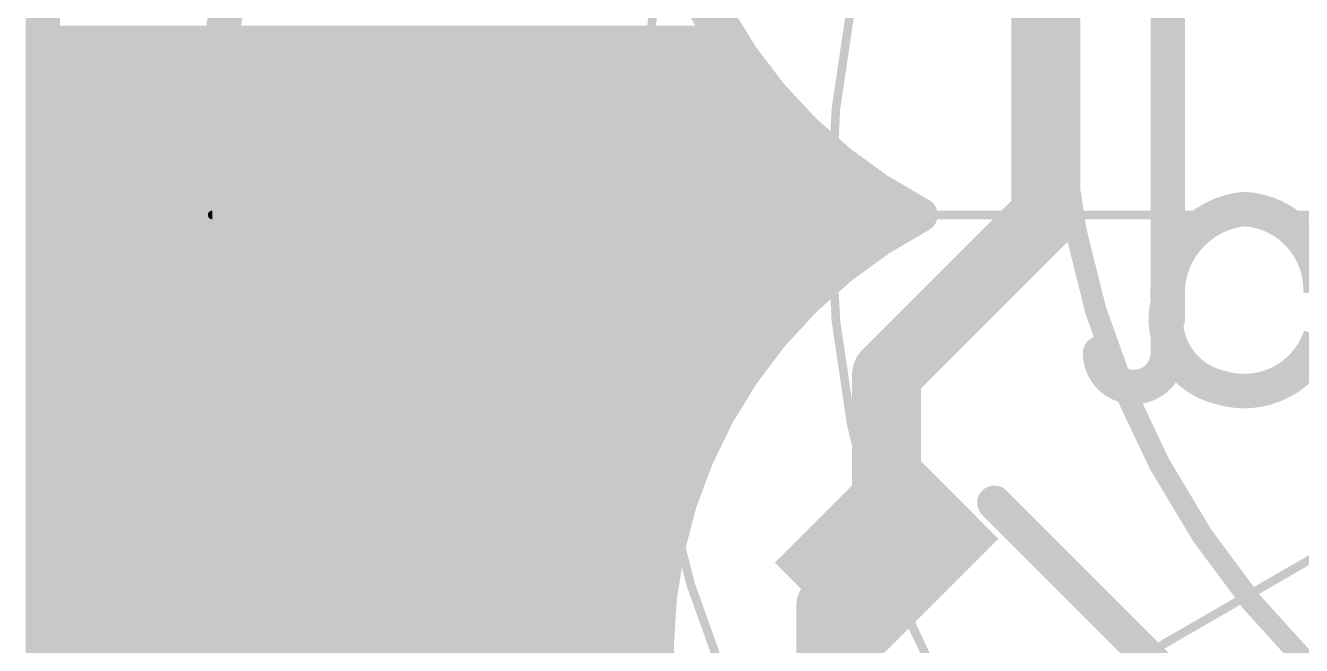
# Model space of a CAD drawing. Extents: x -119 to 11, y -11 to 11.
# Drawn here: x -11.1 to -3.57, y -2.54 to 1.12 of the extents above; entities that cross this region are included whole.
import ezdxf

# ---------------------------------------------------------------- set-up
doc = ezdxf.new("R2010")
doc.units = 0
for name, color, linetype in [('1', 12, 'CONTINUOUS'), ('16', 132, 'CONTINUOUS'), ('20', 53, 'CONTINUOUS'), ('21', 41, 'CONTINUOUS'), ('22', 40, 'CONTINUOUS'), ('29', 40, 'CONTINUOUS'), ('30', 253, 'CONTINUOUS'), ('31', 253, 'CONTINUOUS'), ('47', 4, 'CONTINUOUS'), ('51', 53, 'CONTINUOUS')]:
    doc.layers.add(name, color=color, linetype=linetype)

# ---------------------------------------------------------------- blocks, each defined once
blk = doc.blocks.new('RECT')
blk.add_solid([(-0.5, -0.5), (0.5, -0.5), (-0.5, 0.5), (0.5, 0.5)])

msp = doc.modelspace()

# ---------------------------------------------------------------- linework, layer by layer
at = {"layer": '1'}
for points, const_width in [([(-5.08, 0), (-5.08, 2.33)], 0.4064), ([(-6.0202, -0.9402), (-5.08, 0)], 0.4064), ([(-6.0202, -1.9808), (-6.0202, -0.9402)], 0.4064), ([(-7.1804, -1.3715), (-7.4986, -1.5461)], 0.2032), ([(-7.3199, -1.7758), (-7.1804, -1.3715)], 0.2032), ([(-7.2731, -1.4224), (-7.1979, -1.4224)], 0.2032), ([(-7.4986, -1.5461), (-7.7864, -1.7672)], 0.2032), ([(-7.6021, -1.6256), (-7.2681, -1.6256)], 0.2032), ([(-7.7864, -1.7672), (-8.0371, -2.0297)], 0.2032), ([(-7.8453, -1.8288), (-7.3301, -1.8288)], 0.2032), ([(-7.4005, -2.1957), (-7.3199, -1.7758)], 0.2032), ([(-6.35, -2.3107), (-6.0202, -1.9808)], 0.4064), ([(-8.0371, -2.0297), (-8.2446, -2.3275)], 0.2032), ([(-8.0387, -2.032), (-7.3691, -2.032)], 0.2032), ([(-7.4207, -2.6229), (-7.4005, -2.1957)], 0.2032), ([(-6.35, -3.81), (-6.35, -2.3107)], 0.4064), ([(-8.1803, -2.2352), (-7.4024, -2.2352)], 0.2032), ([(-8.2446, -2.3275), (-8.4042, -2.6534)], 0.2032), ([(-8.2989, -2.4384), (-7.412, -2.4384)], 0.2032), ([(-8.3984, -2.6416), (-7.4189, -2.6416)], 0.2032), ([(-7.3798, -3.0485), (-7.4207, -2.6229)], 0.2032)]:
    msp.add_lwpolyline(points, dxfattribs=dict(at, const_width=const_width))
for points, const_width in [([(-5.0082, -0.0718, 1), (-5.1518, 0.0718)], 0.2032), ([(-5.1816, 0, 1), (-4.9784, 0)], 0.2032), ([(-5.9186, -0.9402, 1), (-6.1218, -0.9402)], 0.2032), ([(-6.092, -0.8683, 1), (-5.9483, -1.012)], 0.2032), ([(-7.1324, -1.3881, 1), (-7.2284, -1.355)], 0.1016), ([(-7.156, -1.4161, 1), (-7.2048, -1.327)], 0.1016), ([(-7.2731, -1.3716, 1), (-7.2731, -1.4732)], 0.1016), ([(-7.1979, -1.4732, 1), (-7.1979, -1.3716)], 0.1016), ([(-7.523, -1.5015, 1), (-7.4742, -1.5906)], 0.1016), ([(-7.4677, -1.5863, 1), (-7.5296, -1.5058)], 0.1016), ([(-7.6021, -1.5748, 1), (-7.6021, -1.6764)], 0.1016), ([(-7.2681, -1.6764, 1), (-7.2681, -1.5748)], 0.1016), ([(-7.8453, -1.778, 1), (-7.8453, -1.8796)], 0.1016), ([(-7.8174, -1.7269, 1), (-7.7555, -1.8075)], 0.1016), ([(-7.7497, -1.8023, 1), (-7.8232, -1.7321)], 0.1016), ([(-7.3679, -1.7592, 1), (-7.2719, -1.7923)], 0.1016), ([(-7.27, -1.7853, 1), (-7.3698, -1.7662)], 0.1016), ([(-7.3301, -1.8796, 1), (-7.3301, -1.778)], 0.1016), ([(-5.9483, -2.0527, 1), (-6.092, -1.909)], 0.2032), ([(-6.1218, -1.9808, 1), (-5.9186, -1.9808)], 0.2032), ([(-8.0387, -1.9812, 1), (-8.0387, -2.0828)], 0.1016), ([(-8.0738, -1.9946, 1), (-8.0003, -2.0648)], 0.1016), ([(-7.9954, -2.0588, 1), (-8.0787, -2.0007)], 0.1016), ([(-7.3691, -2.0828, 1), (-7.3691, -1.9812)], 0.1016), ([(-7.3498, -2.1981, 1), (-7.4513, -2.1933)], 0.1016), ([(-6.2484, -2.3107, 1), (-6.4516, -2.3107)], 0.2032), ([(-8.1803, -2.1844, 1), (-8.1803, -2.286)], 0.1016), ([(-7.4504, -2.1861, 1), (-7.3507, -2.2053)], 0.1016), ([(-7.4024, -2.286, 1), (-7.4024, -2.1844)], 0.1016), ([(-6.4218, -2.2388, 1), (-6.2782, -2.3825)], 0.2032), ([(-8.2863, -2.2984, 1), (-8.2029, -2.3565)], 0.1016), ([(-8.199, -2.3498, 1), (-8.2902, -2.3051)], 0.1016), ([(-8.2989, -2.3876, 1), (-8.2989, -2.4892)], 0.1016), ([(-7.412, -2.4892, 1), (-7.412, -2.3876)], 0.1016), ([(-7.3701, -2.618, 1), (-7.4712, -2.6277)], 0.1016)]:
    msp.add_lwpolyline(points, format="xyb", dxfattribs=dict(at, const_width=const_width))
at = {"layer": '16', "const_width": 0.2032}
for points in [[(-7.4986, -1.5461), (-7.1804, -1.3715)], [(-7.1804, -1.3715), (-7.3199, -1.7758)], [(-7.2731, -1.4224), (-7.1979, -1.4224)], [(-7.7864, -1.7672), (-7.4986, -1.5461)], [(-7.6021, -1.6256), (-7.2681, -1.6256)], [(-8.0371, -2.0297), (-7.7864, -1.7672)], [(-7.8453, -1.8288), (-7.3301, -1.8288)], [(-7.3199, -1.7758), (-7.4005, -2.1957)], [(-8.2446, -2.3275), (-8.0371, -2.0297)], [(-8.0387, -2.032), (-7.3691, -2.032)], [(-7.4005, -2.1957), (-7.4207, -2.6229)], [(-8.1803, -2.2352), (-7.4024, -2.2352)], [(-8.4042, -2.6534), (-8.2446, -2.3275)], [(-8.2989, -2.4384), (-7.412, -2.4384)], [(-8.3984, -2.6416), (-7.4189, -2.6416)], [(-7.4207, -2.6229), (-7.3798, -3.0485)]]:
    msp.add_lwpolyline(points, dxfattribs=at)
at = {"layer": '16', "const_width": 0.1016}
for points in [[(-7.1324, -1.3881, 1), (-7.2284, -1.355)], [(-7.156, -1.4161, 1), (-7.2048, -1.327)], [(-7.2731, -1.3716, 1), (-7.2731, -1.4732)], [(-7.1979, -1.4732, 1), (-7.1979, -1.3716)], [(-7.523, -1.5015, 1), (-7.4742, -1.5906)], [(-7.4677, -1.5863, 1), (-7.5296, -1.5058)], [(-7.6021, -1.5748, 1), (-7.6021, -1.6764)], [(-7.2681, -1.6764, 1), (-7.2681, -1.5748)], [(-7.8453, -1.778, 1), (-7.8453, -1.8796)], [(-7.8174, -1.7269, 1), (-7.7555, -1.8075)], [(-7.7497, -1.8023, 1), (-7.8232, -1.7321)], [(-7.3679, -1.7592, 1), (-7.2719, -1.7923)], [(-7.27, -1.7853, 1), (-7.3698, -1.7662)], [(-7.3301, -1.8796, 1), (-7.3301, -1.778)], [(-8.0387, -1.9812, 1), (-8.0387, -2.0828)], [(-8.0738, -1.9946, 1), (-8.0003, -2.0648)], [(-7.9954, -2.0588, 1), (-8.0787, -2.0007)], [(-7.3691, -2.0828, 1), (-7.3691, -1.9812)], [(-7.3498, -2.1981, 1), (-7.4513, -2.1933)], [(-8.1803, -2.1844, 1), (-8.1803, -2.286)], [(-7.4504, -2.1861, 1), (-7.3507, -2.2053)], [(-7.4024, -2.286, 1), (-7.4024, -2.1844)], [(-8.2863, -2.2984, 1), (-8.2029, -2.3565)], [(-8.199, -2.3498, 1), (-8.2902, -2.3051)], [(-8.2989, -2.3876, 1), (-8.2989, -2.4892)], [(-7.412, -2.4892, 1), (-7.412, -2.3876)], [(-7.3701, -2.618, 1), (-7.4712, -2.6277)]]:
    msp.add_lwpolyline(points, format="xyb", dxfattribs=at)
at = {"layer": '20', "const_width": 0.2032}
msp.add_lwpolyline([(0, -10, 1), (0, 10, 1), (0, -10)], format="xyb", dxfattribs=at)
at = {"layer": '21', "const_width": 0.2032}
for points in [[(-4.3938, -2.6879), (-5.3838, -1.698)], [(-5.3131, -3.6072), (-6.303, -2.6172)]]:
    msp.add_lwpolyline(points, dxfattribs=at)
at = {"layer": '21', "const_width": 0.1016}
for points in [[(-5.3479, -1.6621, 1), (-5.4197, -1.7339)], [(-6.2671, -2.5813, 1), (-6.3389, -2.6531)]]:
    msp.add_lwpolyline(points, format="xyb", dxfattribs=at)
at = {"layer": '22', "const_width": 0.2032}
for points in [[(-4.36, -0.615), (-4.36, 1.385)], [(-4.36, -0.715), (-4.36, -0.815)]]:
    msp.add_lwpolyline(points, dxfattribs=at)
at = {"layer": '22'}
for points, const_width in [([(-3.91, 0.035, 0.4142), (-4.36, -0.515)], 0.2032), ([(-3.46, -0.465, 0.4142), (-3.91, 0.035)], 0.2032), ([(-3.9073, 0.0857, 1), (-3.9127, -0.0157)], 0.1016), ([(-3.9049, -0.0155, 1), (-3.9151, 0.0855)], 0.1016), ([(-4.36, -0.515, 0.1231), (-4.36, -0.715)], 0.2032), ([(-4.3107, -0.5273, 1), (-4.4093, -0.5027)], 0.1016), ([(-4.4105, -0.5201, 1), (-4.3095, -0.5099)], 0.1016), ([(-4.4108, -0.615, 1), (-4.3092, -0.615)], 0.1016), ([(-4.36, -0.715, 0.277), (-4.06, -1.015)], 0.2032), ([(-4.3107, -0.7027, 1), (-4.4093, -0.7273)], 0.1016), ([(-4.3092, -0.715, 1), (-4.4108, -0.715)], 0.1016), ([(-4.4093, -0.7273, 1), (-4.3107, -0.7027)], 0.1016), ([(-4.06, -1.015, 0.4142), (-3.46, -0.715)], 0.2032), ([(-4.76, -0.815, 0.4142), (-4.56, -1.015)], 0.2032), ([(-4.7092, -0.815, 1), (-4.8108, -0.815)], 0.1016), ([(-4.56, -1.015, 0.4142), (-4.36, -0.815)], 0.2032), ([(-4.3092, -0.815, 1), (-4.4108, -0.815)], 0.1016), ([(-4.4108, -0.815, 1), (-4.3092, -0.815)], 0.1016), ([(-4.56, -0.9642, 1), (-4.56, -1.0658)], 0.1016), ([(-4.56, -1.0658, 1), (-4.56, -0.9642)], 0.1016), ([(-4.0439, -0.9668, 1), (-4.0761, -1.0632)], 0.1016), ([(-4.0723, -1.0643, 1), (-4.0477, -0.9657)], 0.1016)]:
    msp.add_lwpolyline(points, format="xyb", dxfattribs=dict(at, const_width=const_width))
at = {"layer": '29', "const_width": 0.2032}
for points in [[(-11, 0), (-11, 11)], [(-7.2, 1.4), (-6.6, 0.4)], [(-11, 1.016), (-6.9696, 1.016)], [(-11, 0.8128), (-6.8477, 0.8128)], [(-11, 0.6096), (-6.7258, 0.6096)], [(-11, 0.4064), (-6.6038, 0.4064)], [(-6.6, 0.4), (-6, 0)], [(-11, 0.2032), (-6.3048, 0.2032)], [(-6, 0), (-11, 0)], [(-11, 0), (-6, 0)], [(-11, -11), (-11, 0)], [(-11, 0), (-5.9, 0)], [(-5.9, 0), (-6.9, -0.7)], [(-11, -0.2032), (-6.1903, -0.2032)], [(-11, -0.4064), (-6.4806, -0.4064)], [(-11, -0.6096), (-6.7709, -0.6096)], [(-6.9, -0.7), (-7.4, -2)], [(-11, -0.8128), (-6.9434, -0.8128)], [(-11, -1.016), (-7.0215, -1.016)], [(-11, -1.2192), (-7.0997, -1.2192)], [(-7.1804, -1.3715), (-7.4986, -1.5461)], [(-7.3199, -1.7758), (-7.1804, -1.3715)], [(-11, -1.4224), (-7.1778, -1.4224)], [(-7.2731, -1.4224), (-7.1979, -1.4224)], [(-7.4986, -1.5461), (-7.7864, -1.7672)], [(-11, -1.6256), (-7.256, -1.6256)], [(-7.6021, -1.6256), (-7.2681, -1.6256)], [(-11, -1.8288), (-7.3342, -1.8288)], [(-7.7864, -1.7672), (-8.0371, -2.0297)], [(-7.8453, -1.8288), (-7.3301, -1.8288)], [(-7.4005, -2.1957), (-7.3199, -1.7758)], [(-11, -2.032), (-7.4, -2.032)], [(-8.0371, -2.0297), (-8.2446, -2.3275)], [(-8.0387, -2.032), (-7.3691, -2.032)], [(-7.4, -2), (-7.4, -3.2)], [(-7.4207, -2.6229), (-7.4005, -2.1957)], [(-11, -2.2352), (-7.4, -2.2352)], [(-8.1803, -2.2352), (-7.4024, -2.2352)], [(-8.2446, -2.3275), (-8.4042, -2.6534)], [(-11, -2.4384), (-7.4, -2.4384)], [(-8.2989, -2.4384), (-7.412, -2.4384)], [(-11, -2.6416), (-7.4, -2.6416)], [(-8.3984, -2.6416), (-7.4189, -2.6416)], [(-7.3798, -3.0485), (-7.4207, -2.6229)]]:
    msp.add_lwpolyline(points, dxfattribs=at)
at = {"layer": '29'}
for points, const_width in [([(-2.93, 5.05, 1.0406), (-5.82, 0)], 0.2032), ([(-11, 1.0668, 1), (-11, 0.9652)], 0.1016), ([(-6.9696, 0.9652, 1), (-6.9696, 1.0668)], 0.1016), ([(-11, 0.8636, 1), (-11, 0.762)], 0.1016), ([(-6.8477, 0.762, 1), (-6.8477, 0.8636)], 0.1016), ([(-11, 0.6604, 1), (-11, 0.5588)], 0.1016), ([(-6.7258, 0.5588, 1), (-6.7258, 0.6604)], 0.1016), ([(-11, 0.4572, 1), (-11, 0.3556)], 0.1016), ([(-6.5718, 0.4423, 1), (-6.6282, 0.3577)], 0.1016), ([(-6.6436, 0.3739, 1), (-6.5564, 0.4261)], 0.1016), ([(-6.6038, 0.3556, 1), (-6.6038, 0.4572)], 0.1016), ([(-11, 0.254, 1), (-11, 0.1524)], 0.1016), ([(-6.3048, 0.1524, 1), (-6.3048, 0.254)], 0.1016), ([(-11, 0.0508, 1), (-11, -0.0508)], 0.1016), ([(-11, 0.0508, 1), (-11, -0.0508)], 0.1016), ([(-10.9492, 0, 1), (-11.0508, 0)], 0.1016), ([(-11, 0.0508, 1), (-11, -0.0508)], 0.1016), ([(-5.82, 0, 1.0403), (-2.91, -5.04)], 0.2032), ([(-6.0282, -0.0423, 1), (-5.9718, 0.0423)], 0.1016), ([(-6, -0.0508, 1), (-6, 0.0508)], 0.1016), ([(-6, -0.0508, 1), (-6, 0.0508)], 0.1016), ([(-5.8709, -0.0416, 1), (-5.9291, 0.0416)], 0.1016), ([(-5.9, -0.0508, 1), (-5.9, 0.0508)], 0.1016), ([(-5.7964, -0.045, 1), (-5.8436, 0.045)], 0.1016), ([(-5.8435, -0.0451, 1), (-5.7965, 0.0451)], 0.1016), ([(-11.0508, 0, 1), (-10.9492, 0)], 0.1016), ([(-11, -0.1524, 1), (-11, -0.254)], 0.1016), ([(-6.1903, -0.254, 1), (-6.1903, -0.1524)], 0.1016), ([(-11, -0.3556, 1), (-11, -0.4572)], 0.1016), ([(-6.4806, -0.4572, 1), (-6.4806, -0.3556)], 0.1016), ([(-11, -0.5588, 1), (-11, -0.6604)], 0.1016), ([(-6.7709, -0.6604, 1), (-6.7709, -0.5588)], 0.1016), ([(-6.8526, -0.7182, 1), (-6.9474, -0.6818)], 0.1016), ([(-6.9291, -0.6584, 1), (-6.8709, -0.7416)], 0.1016), ([(-11, -0.762, 1), (-11, -0.8636)], 0.1016), ([(-6.9434, -0.8636, 1), (-6.9434, -0.762)], 0.1016), ([(-11, -0.9652, 1), (-11, -1.0668)], 0.1016), ([(-7.0215, -1.0668, 1), (-7.0215, -0.9652)], 0.1016), ([(-11, -1.1684, 1), (-11, -1.27)], 0.1016), ([(-7.0997, -1.27, 1), (-7.0997, -1.1684)], 0.1016), ([(-7.1324, -1.3881, 1), (-7.2284, -1.355)], 0.1016), ([(-7.156, -1.4161, 1), (-7.2048, -1.327)], 0.1016), ([(-11, -1.3716, 1), (-11, -1.4732)], 0.1016), ([(-7.2731, -1.3716, 1), (-7.2731, -1.4732)], 0.1016), ([(-7.1979, -1.4732, 1), (-7.1979, -1.3716)], 0.1016), ([(-7.1778, -1.4732, 1), (-7.1778, -1.3716)], 0.1016), ([(-7.523, -1.5015, 1), (-7.4742, -1.5906)], 0.1016), ([(-7.4677, -1.5863, 1), (-7.5296, -1.5058)], 0.1016), ([(-11, -1.5748, 1), (-11, -1.6764)], 0.1016), ([(-7.6021, -1.5748, 1), (-7.6021, -1.6764)], 0.1016), ([(-7.2681, -1.6764, 1), (-7.2681, -1.5748)], 0.1016), ([(-7.256, -1.6764, 1), (-7.256, -1.5748)], 0.1016), ([(-11, -1.778, 1), (-11, -1.8796)], 0.1016), ([(-7.8453, -1.778, 1), (-7.8453, -1.8796)], 0.1016), ([(-7.8174, -1.7269, 1), (-7.7555, -1.8075)], 0.1016), ([(-7.7497, -1.8023, 1), (-7.8232, -1.7321)], 0.1016), ([(-7.3679, -1.7592, 1), (-7.2719, -1.7923)], 0.1016), ([(-7.27, -1.7853, 1), (-7.3698, -1.7662)], 0.1016), ([(-7.3342, -1.8796, 1), (-7.3342, -1.778)], 0.1016), ([(-7.3301, -1.8796, 1), (-7.3301, -1.778)], 0.1016), ([(-11, -1.9812, 1), (-11, -2.0828)], 0.1016), ([(-8.0387, -1.9812, 1), (-8.0387, -2.0828)], 0.1016), ([(-8.0738, -1.9946, 1), (-8.0003, -2.0648)], 0.1016), ([(-7.9954, -2.0588, 1), (-8.0787, -2.0007)], 0.1016), ([(-7.3492, -2, 1), (-7.4508, -2)], 0.1016), ([(-7.4474, -1.9818, 1), (-7.3526, -2.0182)], 0.1016), ([(-7.4, -2.0828, 1), (-7.4, -1.9812)], 0.1016), ([(-7.3691, -2.0828, 1), (-7.3691, -1.9812)], 0.1016), ([(-7.3498, -2.1981, 1), (-7.4513, -2.1933)], 0.1016), ([(-11, -2.1844, 1), (-11, -2.286)], 0.1016), ([(-8.1803, -2.1844, 1), (-8.1803, -2.286)], 0.1016), ([(-7.4504, -2.1861, 1), (-7.3507, -2.2053)], 0.1016), ([(-7.4024, -2.286, 1), (-7.4024, -2.1844)], 0.1016), ([(-7.4, -2.286, 1), (-7.4, -2.1844)], 0.1016), ([(-8.2863, -2.2984, 1), (-8.2029, -2.3565)], 0.1016), ([(-8.199, -2.3498, 1), (-8.2902, -2.3051)], 0.1016), ([(-11, -2.3876, 1), (-11, -2.4892)], 0.1016), ([(-8.2989, -2.3876, 1), (-8.2989, -2.4892)], 0.1016), ([(-7.412, -2.4892, 1), (-7.412, -2.3876)], 0.1016), ([(-7.4, -2.4892, 1), (-7.4, -2.3876)], 0.1016), ([(-7.3701, -2.618, 1), (-7.4712, -2.6277)], 0.1016)]:
    msp.add_lwpolyline(points, format="xyb", dxfattribs=dict(at, const_width=const_width))
at = {"layer": '30', "const_width": 0.2032}
for points in [[(-7.4986, -1.5461), (-7.1804, -1.3715)], [(-7.1804, -1.3715), (-7.3199, -1.7758)], [(-7.2731, -1.4224), (-7.1979, -1.4224)], [(-7.7864, -1.7672), (-7.4986, -1.5461)], [(-7.6021, -1.6256), (-7.2681, -1.6256)], [(-8.0371, -2.0297), (-7.7864, -1.7672)], [(-7.8453, -1.8288), (-7.3301, -1.8288)], [(-7.3199, -1.7758), (-7.4005, -2.1957)], [(-8.2446, -2.3275), (-8.0371, -2.0297)], [(-8.0387, -2.032), (-7.3691, -2.032)], [(-7.4005, -2.1957), (-7.4207, -2.6229)], [(-8.1803, -2.2352), (-7.4024, -2.2352)], [(-8.4042, -2.6534), (-8.2446, -2.3275)], [(-8.2989, -2.4384), (-7.412, -2.4384)], [(-8.3984, -2.6416), (-7.4189, -2.6416)], [(-7.4207, -2.6229), (-7.3798, -3.0485)]]:
    msp.add_lwpolyline(points, dxfattribs=at)
at = {"layer": '30', "const_width": 0.1016}
for points in [[(-7.1324, -1.3881, 1), (-7.2284, -1.355)], [(-7.156, -1.4161, 1), (-7.2048, -1.327)], [(-7.2731, -1.3716, 1), (-7.2731, -1.4732)], [(-7.1979, -1.4732, 1), (-7.1979, -1.3716)], [(-7.523, -1.5015, 1), (-7.4742, -1.5906)], [(-7.4677, -1.5863, 1), (-7.5296, -1.5058)], [(-7.6021, -1.5748, 1), (-7.6021, -1.6764)], [(-7.2681, -1.6764, 1), (-7.2681, -1.5748)], [(-7.8453, -1.778, 1), (-7.8453, -1.8796)], [(-7.8174, -1.7269, 1), (-7.7555, -1.8075)], [(-7.7497, -1.8023, 1), (-7.8232, -1.7321)], [(-7.3679, -1.7592, 1), (-7.2719, -1.7923)], [(-7.27, -1.7853, 1), (-7.3698, -1.7662)], [(-7.3301, -1.8796, 1), (-7.3301, -1.778)], [(-8.0387, -1.9812, 1), (-8.0387, -2.0828)], [(-8.0738, -1.9946, 1), (-8.0003, -2.0648)], [(-7.9954, -2.0588, 1), (-8.0787, -2.0007)], [(-7.3691, -2.0828, 1), (-7.3691, -1.9812)], [(-7.3498, -2.1981, 1), (-7.4513, -2.1933)], [(-8.1803, -2.1844, 1), (-8.1803, -2.286)], [(-7.4504, -2.1861, 1), (-7.3507, -2.2053)], [(-7.4024, -2.286, 1), (-7.4024, -2.1844)], [(-8.2863, -2.2984, 1), (-8.2029, -2.3565)], [(-8.199, -2.3498, 1), (-8.2902, -2.3051)], [(-8.2989, -2.3876, 1), (-8.2989, -2.4892)], [(-7.412, -2.4892, 1), (-7.412, -2.3876)], [(-7.3701, -2.618, 1), (-7.4712, -2.6277)]]:
    msp.add_lwpolyline(points, format="xyb", dxfattribs=at)
at = {"layer": '47'}
for points, const_width in [([(0, -7.5, 1), (0, 7.5, 1), (0, -7.5)], 0.0508), ([(0, -6.35, 1), (0, 6.35, 1), (0, -6.35)], 0.0508), ([(-10, 0.0127, 1), (-10, -0.0127)], 0.0254)]:
    msp.add_lwpolyline(points, format="xyb", dxfattribs=dict(at, const_width=const_width))
at = {"layer": '47', "const_width": 0.0508}
for points in [[(0, 0), (-10, 0)], [(0, 0), (-8.66, -5)]]:
    msp.add_lwpolyline(points, dxfattribs=at)
at = {"layer": '51', "const_width": 0.127}
msp.add_lwpolyline([(0, -4.1119, 1), (0, 5.8899, 1), (0, -4.1119)], format="xyb", dxfattribs=at)

# ---------------------------------------------------------------- block references
at = {"layer": '1', "xscale": 0.63, "yscale": 0.83, "rotation": 135}
msp.add_blockref('RECT', (-6.0202, -1.9808), dxfattribs=at)
at = {"layer": '29', "xscale": 0.8332, "yscale": 1.0332, "rotation": 135}
msp.add_blockref('RECT', (-6.0202, -1.9808), dxfattribs=at)
at = {"layer": '31', "xscale": 0.63, "yscale": 0.83, "rotation": 135}
msp.add_blockref('RECT', (-6.0202, -1.9808), dxfattribs=at)

doc.saveas('drawing.dxf')
